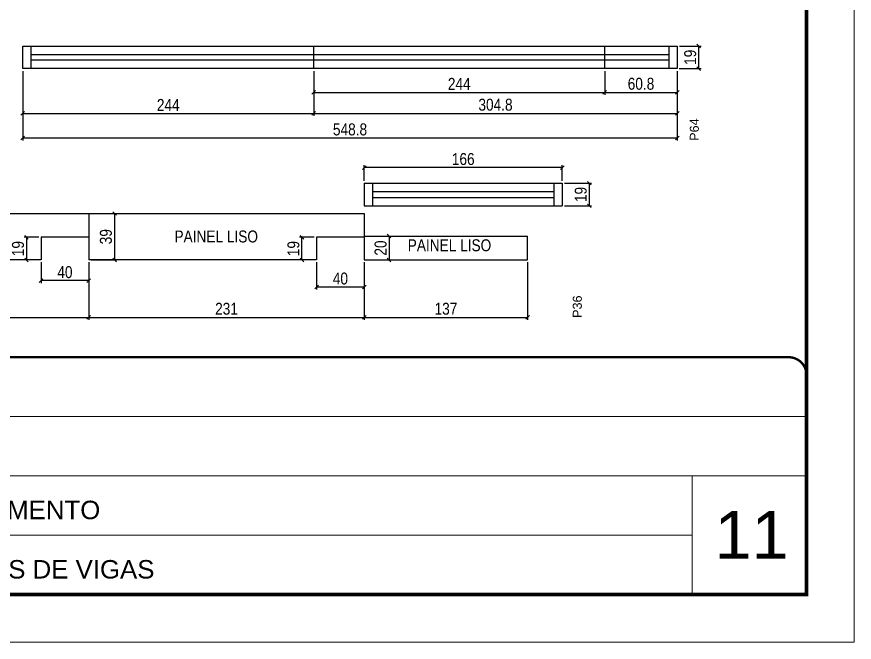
# Model space of a CAD drawing. Extents: x -3394 to 16474, y 3662 to 14397.
# Drawn here: x 8225 to 8927, y 11049 to 11574 of the extents above; entities that cross this region are included whole.
import ezdxf

# ---------------------------------------------------------------- set-up
doc = ezdxf.new("R2010")
doc.units = 0
doc.linetypes.add('CONTINUO', pattern=[0])
doc.linetypes.add('DASHED', pattern=[0.75, 0.5, -0.25])
doc.layers.get('0').update_dxf_attribs({"linetype": 'CONTINUOUS'})
doc.layers.get('Defpoints').update_dxf_attribs({"linetype": 'CONTINUOUS'})
for name, color, linetype, lineweight in [('CARIMBO', 255, 'CONTINUOUS', 9), ('Folhas', 255, 'CONTINUOUS', 9), ('SARRAFO DE PRESSAO', 251, 'DASHED', 9)]:
    doc.layers.add(name, color=color, linetype=linetype, lineweight=lineweight)
for name, color, linetype in [('COTA', 241, 'CONTINUOUS'), ('NOMENCLATURA', 7, 'CONTINUOUS'), ('Painéis', 200, 'CONTINUOUS'), ('SARR_2.2x7', 40, 'CONTINUOUS')]:
    doc.layers.add(name, color=color, linetype=linetype)
doc.styles.add('ARIAL', font='arial.ttf')
doc.styles.add('COTA TECNICA', font='techl___.ttf', dxfattribs={"height": 10})
doc.dimstyles.new('PAINEL', dxfattribs={"dimtxt": 10, "dimasz": 3, "dimexe": 3, "dimexo": 3, "dimgap": 3, "dimtad": 1, "dimdec": 1, "dimzin": 12, "dimdsep": 46, "dimtxsty": 'COTA TECNICA', "dimblk1": 'OBLIQUE', "dimblk2": 'OBLIQUE', "dimsah": 1, "dimcen": 0.9, "dimclrd": 4, "dimclre": 4, "dimclrt": 240, "dimadec": 1, "dimazin": 3, "dimtfac": 1, "dimtdec": 1, "dimtmove": 0, "dimatfit": 3, "dimfxl": 1, "dimtolj": 1, "dimtzin": 12, "dimarcsym": 0})

# ---------------------------------------------------------------- blocks, each defined once
blk = doc.blocks.new('9999999999')
at = {"color": 30, "linetype": 'CONTINUO'}
for p, q in [((98564.56, 34379.64), (99583.98, 34379.64)), ((98564.56, 34329.83), (99487.98, 34329.83)), ((99583.98, 34329.83), (99487.98, 34329.83)), ((99487.98, 34329.83), (99487.98, 34230.21)), ((98564.56, 34280.02), (99487.98, 34280.02))]:
    blk.add_line(p, q, dxfattribs=at)
at = {"color": 30, "linetype": 'CONTINUO', "const_width": 2}
blk.add_lwpolyline([(99583.98, 34230.21), (99583.98, 34414.45, 0.414214), (99568.98, 34429.45), (98228.98, 34429.45, 0.414214), (98213.98, 34414.45), (98213.98, 34245.21, 0.414214), (98228.98, 34230.21), (99583.98, 34230.21)], format="xyb", dxfattribs=at)
at = {"layer": 'Folhas'}
blk.add_lwpolyline([(98138.98, 34190.21), (99623.98, 34190.21), (99623.98, 35240.21), (98138.98, 35240.21)], close=True, dxfattribs=at)
at = {"layer": 'Folhas', "color": 30, "const_width": 3}
blk.add_lwpolyline([(98213.98, 34230.21), (99583.98, 34230.21), (99583.98, 35200.21), (98213.98, 35200.21)], close=True, dxfattribs=at)
at = {"color": 7, "linetype": 'Continuous', "ltscale": 5, "style": 'ARIAL'}
for s, p in [('1° PAVIMENTO', (98837.68, 34293.51)), ('FUNDOS DE VIGAS', (98837.68, 34243.7))]:
    blk.add_text(s, height=15.4829, dxfattribs=at).set_placement(p)
blk = doc.blocks.new('_Oblique')
at = {"color": 0, "linetype": 'ByBlock', "lineweight": -2}
blk.add_line((-0.5, -0.5), (0.5, 0.5), dxfattribs=at)
blk = doc.blocks.new('*D233')
at = {"layer": 'COTA', "color": 4, "linetype": 'Continuous', "lineweight": -2, "transparency": 16777216}
for p, q in [((8229.96, 11528.84), (8229.96, 11491.28)), ((8473.96, 11528.84), (8473.96, 11491.28)), ((8229.96, 11493.28), (8473.96, 11493.28))]:
    blk.add_line(p, q, dxfattribs=at)
at = {"layer": 'Defpoints', "color": 0, "linetype": 'Continuous', "transparency": 16777216}
for p in [(8229.96, 11530.84), (8473.96, 11530.84), (8473.96, 11493.28)]:
    blk.add_point(p, dxfattribs=at)
at = {"layer": 'COTA', "color": 4, "linetype": 'Continuous', "lineweight": -2, "transparency": 16777216, "xscale": 3, "yscale": 3, "zscale": 3, "rotation": 180}
blk.add_blockref('_Oblique', (8229.96, 11493.28), dxfattribs=at)
at = {"layer": 'COTA', "color": 4, "linetype": 'Continuous', "lineweight": -2, "transparency": 16777216, "xscale": 3, "yscale": 3, "zscale": 3}
blk.add_blockref('_Oblique', (8473.96, 11493.28), dxfattribs=at)
at = {"layer": 'COTA', "color": 240, "linetype": 'Continuous', "transparency": 16777216, "insert": (8351.96, 11500.36), "char_height": 10, "attachment_point": 5, "style": 'COTA TECNICA'}
blk.add_mtext('\\A1;244', dxfattribs=at)
blk = doc.blocks.new('*D234')
at = {"layer": 'COTA', "color": 4, "linetype": 'Continuous', "lineweight": -2, "transparency": 16777216}
for p, q in [((8473.96, 11528.84), (8473.96, 11508.95)), ((8717.96, 11528.84), (8717.96, 11508.95)), ((8473.96, 11510.95), (8717.96, 11510.95))]:
    blk.add_line(p, q, dxfattribs=at)
at = {"layer": 'Defpoints', "color": 0, "linetype": 'Continuous', "transparency": 16777216}
for p in [(8473.96, 11530.84), (8717.96, 11530.84), (8717.96, 11510.95)]:
    blk.add_point(p, dxfattribs=at)
at = {"layer": 'COTA', "color": 4, "linetype": 'Continuous', "lineweight": -2, "transparency": 16777216, "xscale": 3, "yscale": 3, "zscale": 3, "rotation": 180}
blk.add_blockref('_Oblique', (8473.96, 11510.95), dxfattribs=at)
at = {"layer": 'COTA', "color": 4, "linetype": 'Continuous', "lineweight": -2, "transparency": 16777216, "xscale": 3, "yscale": 3, "zscale": 3}
blk.add_blockref('_Oblique', (8717.96, 11510.95), dxfattribs=at)
at = {"layer": 'COTA', "color": 240, "linetype": 'Continuous', "transparency": 16777216, "insert": (8595.96, 11518.03), "char_height": 10, "attachment_point": 5, "style": 'COTA TECNICA'}
blk.add_mtext('\\A1;244', dxfattribs=at)
blk = doc.blocks.new('*D235')
at = {"layer": 'COTA', "color": 4, "linetype": 'Continuous', "lineweight": -2, "transparency": 16777216}
for p, q in [((8717.96, 11528.84), (8717.96, 11508.95)), ((8778.79, 11528.84), (8778.79, 11508.95)), ((8717.96, 11510.95), (8778.79, 11510.95))]:
    blk.add_line(p, q, dxfattribs=at)
at = {"layer": 'Defpoints', "color": 0, "linetype": 'Continuous', "transparency": 16777216}
for p in [(8717.96, 11530.84), (8778.79, 11530.84), (8778.79, 11510.95)]:
    blk.add_point(p, dxfattribs=at)
at = {"layer": 'COTA', "color": 4, "linetype": 'Continuous', "lineweight": -2, "transparency": 16777216, "xscale": 3, "yscale": 3, "zscale": 3, "rotation": 180}
blk.add_blockref('_Oblique', (8717.96, 11510.95), dxfattribs=at)
at = {"layer": 'COTA', "color": 4, "linetype": 'Continuous', "lineweight": -2, "transparency": 16777216, "xscale": 3, "yscale": 3, "zscale": 3}
blk.add_blockref('_Oblique', (8778.79, 11510.95), dxfattribs=at)
at = {"layer": 'COTA', "color": 240, "linetype": 'Continuous', "transparency": 16777216, "insert": (8748.38, 11518.08), "char_height": 10, "attachment_point": 5, "style": 'COTA TECNICA'}
blk.add_mtext('\\A1;60.8', dxfattribs=at)
blk = doc.blocks.new('*D236')
at = {"layer": 'COTA', "color": 4, "linetype": 'Continuous', "lineweight": -2, "transparency": 16777216}
for p, q in [((8229.96, 11528.84), (8229.96, 11470.63)), ((8778.79, 11528.84), (8778.79, 11470.63)), ((8229.96, 11472.63), (8778.79, 11472.63))]:
    blk.add_line(p, q, dxfattribs=at)
at = {"layer": 'Defpoints', "color": 0, "linetype": 'Continuous', "transparency": 16777216}
for p in [(8229.96, 11530.84), (8778.79, 11530.84), (8778.79, 11472.63)]:
    blk.add_point(p, dxfattribs=at)
at = {"layer": 'COTA', "color": 4, "linetype": 'Continuous', "lineweight": -2, "transparency": 16777216, "xscale": 3, "yscale": 3, "zscale": 3, "rotation": 180}
blk.add_blockref('_Oblique', (8229.96, 11472.63), dxfattribs=at)
at = {"layer": 'COTA', "color": 4, "linetype": 'Continuous', "lineweight": -2, "transparency": 16777216, "xscale": 3, "yscale": 3, "zscale": 3}
blk.add_blockref('_Oblique', (8778.79, 11472.63), dxfattribs=at)
at = {"layer": 'COTA', "color": 240, "linetype": 'Continuous', "transparency": 16777216, "insert": (8504.38, 11479.76), "char_height": 10, "attachment_point": 5, "style": 'COTA TECNICA'}
blk.add_mtext('\\A1;548.8', dxfattribs=at)
blk = doc.blocks.new('*D237')
at = {"layer": 'COTA', "color": 4, "linetype": 'Continuous', "lineweight": -2, "transparency": 16777216}
for p, q in [((8780.79, 11549.84), (8798.78, 11549.84)), ((8796.78, 11530.84), (8796.78, 11549.84)), ((8780.51, 11530.84), (8798.78, 11530.84))]:
    blk.add_line(p, q, dxfattribs=at)
at = {"layer": 'Defpoints', "color": 0, "linetype": 'Continuous', "transparency": 16777216}
for p in [(8778.79, 11549.84), (8796.78, 11549.84), (8778.51, 11530.84)]:
    blk.add_point(p, dxfattribs=at)
at = {"layer": 'COTA', "color": 4, "linetype": 'Continuous', "lineweight": -2, "transparency": 16777216, "xscale": 3, "yscale": 3, "zscale": 3}
for p, rotation in [((8796.78, 11549.84), 90), ((8796.78, 11530.84), 270)]:
    blk.add_blockref('_Oblique', p, dxfattribs=dict(at, rotation=rotation))
at = {"layer": 'COTA', "color": 240, "linetype": 'Continuous', "transparency": 16777216, "insert": (8789.69, 11540.34), "char_height": 10, "attachment_point": 5, "rotation": 90, "style": 'COTA TECNICA'}
blk.add_mtext('\\A1;19', dxfattribs=at)
blk = doc.blocks.new('*D232')
at = {"layer": 'COTA', "color": 4, "linetype": 'Continuous', "lineweight": -2, "transparency": 16777216}
for p, q in [((8473.96, 11528.84), (8473.96, 11491.28)), ((8778.79, 11528.84), (8778.79, 11491.28)), ((8473.96, 11493.28), (8778.79, 11493.28))]:
    blk.add_line(p, q, dxfattribs=at)
at = {"layer": 'Defpoints', "color": 0, "linetype": 'Continuous', "transparency": 16777216}
for p in [(8473.96, 11530.84), (8778.79, 11530.84), (8778.79, 11493.28)]:
    blk.add_point(p, dxfattribs=at)
at = {"layer": 'COTA', "color": 4, "linetype": 'Continuous', "lineweight": -2, "transparency": 16777216, "xscale": 3, "yscale": 3, "zscale": 3, "rotation": 180}
blk.add_blockref('_Oblique', (8473.96, 11493.28), dxfattribs=at)
at = {"layer": 'COTA', "color": 4, "linetype": 'Continuous', "lineweight": -2, "transparency": 16777216, "xscale": 3, "yscale": 3, "zscale": 3}
blk.add_blockref('_Oblique', (8778.79, 11493.28), dxfattribs=at)
at = {"layer": 'COTA', "color": 240, "linetype": 'Continuous', "transparency": 16777216, "insert": (8626.38, 11500.52), "char_height": 10, "attachment_point": 5, "style": 'COTA TECNICA'}
blk.add_mtext('\\A1;304.8', dxfattribs=at)
blk = doc.blocks.new('*D294')
at = {"layer": 'COTA', "color": 4, "linetype": 'Continuous', "lineweight": -2, "transparency": 16777216}
for p, q in [((8092.82, 11368.28), (8092.82, 11320.05)), ((8285.32, 11368.28), (8285.32, 11320.05)), ((8092.82, 11322.05), (8285.32, 11322.05))]:
    blk.add_line(p, q, dxfattribs=at)
at = {"layer": 'Defpoints', "color": 0, "linetype": 'Continuous', "transparency": 16777216}
for p in [(8092.82, 11370.28), (8285.32, 11370.28), (8285.32, 11322.05)]:
    blk.add_point(p, dxfattribs=at)
at = {"layer": 'COTA', "color": 4, "linetype": 'Continuous', "lineweight": -2, "transparency": 16777216, "xscale": 3, "yscale": 3, "zscale": 3, "rotation": 180}
blk.add_blockref('_Oblique', (8092.82, 11322.05), dxfattribs=at)
at = {"layer": 'COTA', "color": 4, "linetype": 'Continuous', "lineweight": -2, "transparency": 16777216, "xscale": 3, "yscale": 3, "zscale": 3}
blk.add_blockref('_Oblique', (8285.32, 11322.05), dxfattribs=at)
at = {"layer": 'COTA', "color": 240, "linetype": 'Continuous', "transparency": 16777216, "insert": (8189.07, 11329.19), "char_height": 10, "attachment_point": 5, "style": 'COTA TECNICA'}
blk.add_mtext('\\A1;192.5', dxfattribs=at)
blk = doc.blocks.new('*D295')
at = {"layer": 'COTA', "color": 4, "linetype": 'Continuous', "lineweight": -2, "transparency": 16777216}
for p, q in [((8285.32, 11368.28), (8285.32, 11320.05)), ((8516.32, 11368.28), (8516.32, 11320.05)), ((8285.32, 11322.05), (8516.32, 11322.05))]:
    blk.add_line(p, q, dxfattribs=at)
at = {"layer": 'Defpoints', "color": 0, "linetype": 'Continuous', "transparency": 16777216}
for p in [(8285.32, 11370.28), (8516.32, 11370.28), (8516.32, 11322.05)]:
    blk.add_point(p, dxfattribs=at)
at = {"layer": 'COTA', "color": 4, "linetype": 'Continuous', "lineweight": -2, "transparency": 16777216, "xscale": 3, "yscale": 3, "zscale": 3, "rotation": 180}
blk.add_blockref('_Oblique', (8285.32, 11322.05), dxfattribs=at)
at = {"layer": 'COTA', "color": 4, "linetype": 'Continuous', "lineweight": -2, "transparency": 16777216, "xscale": 3, "yscale": 3, "zscale": 3}
blk.add_blockref('_Oblique', (8516.32, 11322.05), dxfattribs=at)
at = {"layer": 'COTA', "color": 240, "linetype": 'Continuous', "transparency": 16777216, "insert": (8400.82, 11329.27), "char_height": 10, "attachment_point": 5, "style": 'COTA TECNICA'}
blk.add_mtext('\\A1;231', dxfattribs=at)
blk = doc.blocks.new('*D296')
at = {"layer": 'COTA', "color": 4, "linetype": 'Continuous', "lineweight": -2, "transparency": 16777216}
for p, q in [((8516.32, 11368.28), (8516.32, 11320.05)), ((8653.32, 11368.28), (8653.32, 11320.05)), ((8516.32, 11322.05), (8653.32, 11322.05))]:
    blk.add_line(p, q, dxfattribs=at)
at = {"layer": 'Defpoints', "color": 0, "linetype": 'Continuous', "transparency": 16777216}
for p in [(8516.32, 11370.28), (8653.32, 11370.28), (8653.32, 11322.05)]:
    blk.add_point(p, dxfattribs=at)
at = {"layer": 'COTA', "color": 4, "linetype": 'Continuous', "lineweight": -2, "transparency": 16777216, "xscale": 3, "yscale": 3, "zscale": 3, "rotation": 180}
blk.add_blockref('_Oblique', (8516.32, 11322.05), dxfattribs=at)
at = {"layer": 'COTA', "color": 4, "linetype": 'Continuous', "lineweight": -2, "transparency": 16777216, "xscale": 3, "yscale": 3, "zscale": 3}
blk.add_blockref('_Oblique', (8653.32, 11322.05), dxfattribs=at)
at = {"layer": 'COTA', "color": 240, "linetype": 'Continuous', "transparency": 16777216, "insert": (8584.82, 11329.27), "char_height": 10, "attachment_point": 5, "style": 'COTA TECNICA'}
blk.add_mtext('\\A1;137', dxfattribs=at)
blk = doc.blocks.new('*D297')
at = {"layer": 'COTA', "color": 4, "linetype": 'Continuous', "lineweight": -2, "transparency": 16777216}
for p, q in [((8474.32, 11389.28), (8462.04, 11389.28)), ((8464.04, 11370.28), (8464.04, 11389.28)), ((8474.32, 11370.28), (8462.04, 11370.28))]:
    blk.add_line(p, q, dxfattribs=at)
at = {"layer": 'Defpoints', "color": 0, "linetype": 'Continuous', "transparency": 16777216}
for p in [(8464.04, 11389.28), (8476.32, 11389.28), (8476.32, 11370.28)]:
    blk.add_point(p, dxfattribs=at)
at = {"layer": 'COTA', "color": 4, "linetype": 'Continuous', "lineweight": -2, "transparency": 16777216, "xscale": 3, "yscale": 3, "zscale": 3}
for p, rotation in [((8464.04, 11389.28), 90), ((8464.04, 11370.28), 270)]:
    blk.add_blockref('_Oblique', p, dxfattribs=dict(at, rotation=rotation))
at = {"layer": 'COTA', "color": 240, "linetype": 'Continuous', "transparency": 16777216, "insert": (8456.96, 11379.78), "char_height": 10, "attachment_point": 5, "rotation": 90, "style": 'COTA TECNICA'}
blk.add_mtext('\\A1;19', dxfattribs=at)
blk = doc.blocks.new('*D298')
at = {"layer": 'COTA', "color": 4, "linetype": 'Continuous', "lineweight": -2, "transparency": 16777216}
for p, q in [((8476.32, 11368.28), (8476.32, 11345.51)), ((8516.32, 11368.28), (8516.32, 11345.51)), ((8516.32, 11347.51), (8476.32, 11347.51))]:
    blk.add_line(p, q, dxfattribs=at)
at = {"layer": 'Defpoints', "color": 0, "linetype": 'Continuous', "transparency": 16777216}
for p in [(8476.32, 11370.28), (8516.32, 11370.28), (8476.32, 11347.51)]:
    blk.add_point(p, dxfattribs=at)
at = {"layer": 'COTA', "color": 4, "linetype": 'Continuous', "lineweight": -2, "transparency": 16777216, "xscale": 3, "yscale": 3, "zscale": 3, "rotation": 180}
blk.add_blockref('_Oblique', (8476.32, 11347.51), dxfattribs=at)
at = {"layer": 'COTA', "color": 4, "linetype": 'Continuous', "lineweight": -2, "transparency": 16777216, "xscale": 3, "yscale": 3, "zscale": 3}
blk.add_blockref('_Oblique', (8516.32, 11347.51), dxfattribs=at)
at = {"layer": 'COTA', "color": 240, "linetype": 'Continuous', "transparency": 16777216, "insert": (8496.32, 11354.62), "char_height": 10, "attachment_point": 5, "style": 'COTA TECNICA'}
blk.add_mtext('\\A1;40', dxfattribs=at)
blk = doc.blocks.new('*D299')
at = {"layer": 'COTA', "color": 4, "linetype": 'Continuous', "lineweight": -2, "transparency": 16777216}
for p, q in [((8245.32, 11368.28), (8245.32, 11350.9)), ((8285.32, 11368.28), (8285.32, 11350.9)), ((8285.32, 11352.9), (8245.32, 11352.9))]:
    blk.add_line(p, q, dxfattribs=at)
at = {"layer": 'Defpoints', "color": 0, "linetype": 'Continuous', "transparency": 16777216}
for p in [(8245.32, 11370.28), (8285.32, 11370.28), (8245.32, 11352.9)]:
    blk.add_point(p, dxfattribs=at)
at = {"layer": 'COTA', "color": 4, "linetype": 'Continuous', "lineweight": -2, "transparency": 16777216, "xscale": 3, "yscale": 3, "zscale": 3, "rotation": 180}
blk.add_blockref('_Oblique', (8245.32, 11352.9), dxfattribs=at)
at = {"layer": 'COTA', "color": 4, "linetype": 'Continuous', "lineweight": -2, "transparency": 16777216, "xscale": 3, "yscale": 3, "zscale": 3}
blk.add_blockref('_Oblique', (8285.32, 11352.9), dxfattribs=at)
at = {"layer": 'COTA', "color": 240, "linetype": 'Continuous', "transparency": 16777216, "insert": (8265.32, 11360), "char_height": 10, "attachment_point": 5, "style": 'COTA TECNICA'}
blk.add_mtext('\\A1;40', dxfattribs=at)
blk = doc.blocks.new('*D300')
at = {"layer": 'COTA', "color": 4, "linetype": 'Continuous', "lineweight": -2, "transparency": 16777216}
for p, q in [((8243.32, 11389.28), (8231.1, 11389.28)), ((8233.1, 11389.28), (8233.1, 11370.28)), ((8243.32, 11370.28), (8231.1, 11370.28))]:
    blk.add_line(p, q, dxfattribs=at)
at = {"layer": 'Defpoints', "color": 0, "linetype": 'Continuous', "transparency": 16777216}
for p in [(8245.32, 11389.28), (8233.1, 11370.28), (8245.32, 11370.28)]:
    blk.add_point(p, dxfattribs=at)
at = {"layer": 'COTA', "color": 4, "linetype": 'Continuous', "lineweight": -2, "transparency": 16777216, "xscale": 3, "yscale": 3, "zscale": 3}
for p, rotation in [((8233.1, 11389.28), 90), ((8233.1, 11370.28), 270)]:
    blk.add_blockref('_Oblique', p, dxfattribs=dict(at, rotation=rotation))
at = {"layer": 'COTA', "color": 240, "linetype": 'Continuous', "transparency": 16777216, "insert": (8226.01, 11379.78), "char_height": 10, "attachment_point": 5, "rotation": 90, "style": 'COTA TECNICA'}
blk.add_mtext('\\A1;19', dxfattribs=at)
blk = doc.blocks.new('*D302')
at = {"layer": 'COTA', "color": 4, "linetype": 'Continuous', "lineweight": -2, "transparency": 16777216}
for p, q in [((8287.32, 11409.28), (8308.97, 11409.28)), ((8306.97, 11409.28), (8306.97, 11370.28)), ((8287.32, 11370.28), (8308.97, 11370.28))]:
    blk.add_line(p, q, dxfattribs=at)
at = {"layer": 'Defpoints', "color": 0, "linetype": 'Continuous', "transparency": 16777216}
for p in [(8285.32, 11409.28), (8285.32, 11370.28), (8306.97, 11370.28)]:
    blk.add_point(p, dxfattribs=at)
at = {"layer": 'COTA', "color": 4, "linetype": 'Continuous', "lineweight": -2, "transparency": 16777216, "xscale": 3, "yscale": 3, "zscale": 3}
for p, rotation in [((8306.97, 11409.28), 90), ((8306.97, 11370.28), 270)]:
    blk.add_blockref('_Oblique', p, dxfattribs=dict(at, rotation=rotation))
at = {"layer": 'COTA', "color": 240, "linetype": 'Continuous', "transparency": 16777216, "insert": (8299.72, 11389.78), "char_height": 10, "attachment_point": 5, "rotation": 90, "style": 'COTA TECNICA'}
blk.add_mtext('\\A1;39', dxfattribs=at)
blk = doc.blocks.new('*D303')
at = {"layer": 'COTA', "color": 4, "linetype": 'Continuous', "lineweight": -2, "transparency": 16777216}
for p, q in [((8518.32, 11390.28), (8539.16, 11390.28)), ((8537.16, 11390.28), (8537.16, 11370.28)), ((8518.32, 11370.28), (8539.16, 11370.28))]:
    blk.add_line(p, q, dxfattribs=at)
at = {"layer": 'Defpoints', "color": 0, "linetype": 'Continuous', "transparency": 16777216}
for p in [(8516.32, 11390.28), (8516.32, 11370.28), (8537.16, 11370.28)]:
    blk.add_point(p, dxfattribs=at)
at = {"layer": 'COTA', "color": 4, "linetype": 'Continuous', "lineweight": -2, "transparency": 16777216, "xscale": 3, "yscale": 3, "zscale": 3}
for p, rotation in [((8537.16, 11390.28), 90), ((8537.16, 11370.28), 270)]:
    blk.add_blockref('_Oblique', p, dxfattribs=dict(at, rotation=rotation))
at = {"layer": 'COTA', "color": 240, "linetype": 'Continuous', "transparency": 16777216, "insert": (8530.06, 11380.28), "char_height": 10, "attachment_point": 5, "rotation": 90, "style": 'COTA TECNICA'}
blk.add_mtext('\\A1;20', dxfattribs=at)
blk = doc.blocks.new('*D472')
at = {"layer": 'COTA', "color": 4, "linetype": 'Continuous', "lineweight": -2, "transparency": 16777216}
for p, q in [((8684.32, 11434.72), (8706.98, 11434.72)), ((8704.98, 11434.72), (8704.98, 11415.72)), ((8684.32, 11415.72), (8706.98, 11415.72))]:
    blk.add_line(p, q, dxfattribs=at)
at = {"layer": 'Defpoints', "color": 0, "linetype": 'Continuous', "transparency": 16777216}
for p in [(8682.32, 11434.72), (8682.32, 11415.72), (8704.98, 11415.72)]:
    blk.add_point(p, dxfattribs=at)
at = {"layer": 'COTA', "color": 4, "linetype": 'Continuous', "lineweight": -2, "transparency": 16777216, "xscale": 3, "yscale": 3, "zscale": 3}
for p, rotation in [((8704.98, 11434.72), 90), ((8704.98, 11415.72), 270)]:
    blk.add_blockref('_Oblique', p, dxfattribs=dict(at, rotation=rotation))
at = {"layer": 'COTA', "color": 240, "linetype": 'Continuous', "transparency": 16777216, "insert": (8697.9, 11425.22), "char_height": 10, "attachment_point": 5, "rotation": 90, "style": 'COTA TECNICA'}
blk.add_mtext('\\A1;19', dxfattribs=at)
blk = doc.blocks.new('*D473')
at = {"layer": 'COTA', "color": 4, "linetype": 'Continuous', "lineweight": -2, "transparency": 16777216}
for p, q in [((8516.32, 11436.72), (8516.32, 11449.8)), ((8682.32, 11447.8), (8516.32, 11447.8)), ((8682.32, 11436.72), (8682.32, 11449.8))]:
    blk.add_line(p, q, dxfattribs=at)
at = {"layer": 'Defpoints', "color": 0, "linetype": 'Continuous', "transparency": 16777216}
for p in [(8516.32, 11447.8), (8516.32, 11434.72), (8682.32, 11434.72)]:
    blk.add_point(p, dxfattribs=at)
at = {"layer": 'COTA', "color": 4, "linetype": 'Continuous', "lineweight": -2, "transparency": 16777216, "xscale": 3, "yscale": 3, "zscale": 3, "rotation": 180}
blk.add_blockref('_Oblique', (8516.32, 11447.8), dxfattribs=at)
at = {"layer": 'COTA', "color": 4, "linetype": 'Continuous', "lineweight": -2, "transparency": 16777216, "xscale": 3, "yscale": 3, "zscale": 3}
blk.add_blockref('_Oblique', (8682.32, 11447.8), dxfattribs=at)
at = {"layer": 'COTA', "color": 240, "linetype": 'Continuous', "transparency": 16777216, "insert": (8599.32, 11454.9), "char_height": 10, "attachment_point": 5, "style": 'COTA TECNICA'}
blk.add_mtext('\\A1;166', dxfattribs=at)

msp = doc.modelspace()

# ---------------------------------------------------------------- linework, layer by layer
at = {"layer": 'Painéis', "linetype": 'Continuous'}
for p, q in [((8229.96, 11530.84), (8229.96, 11549.84)), ((8229.96, 11549.84), (8778.79, 11549.84)), ((8473.96, 11530.84), (8473.96, 11549.84)), ((8717.96, 11530.84), (8717.96, 11549.84)), ((8778.79, 11549.84), (8778.79, 11530.84)), ((8778.72, 11542.84), (8778.79, 11542.84)), ((8778.79, 11530.84), (8229.96, 11530.84)), ((8516.32, 11434.72), (8682.32, 11434.72)), ((8516.32, 11434.72), (8516.32, 11415.72)), ((8682.32, 11434.72), (8682.32, 11415.72)), ((8516.32, 11415.72), (8682.32, 11415.72)), ((8092.82, 11409.28), (8516.32, 11409.28)), ((8285.32, 11409.28), (8285.32, 11370.28)), ((8516.32, 11409.28), (8516.32, 11370.28)), ((8245.32, 11389.28), (8245.32, 11370.28)), ((8285.32, 11389.28), (8245.32, 11389.28)), ((8516.32, 11389.28), (8476.32, 11389.28)), ((8476.32, 11389.28), (8476.32, 11370.28)), ((8516.32, 11390.28), (8653.32, 11390.28)), ((8653.32, 11370.28), (8653.32, 11390.28)), ((8245.32, 11370.28), (8092.82, 11370.28)), ((8476.32, 11370.28), (8285.32, 11370.28)), ((8516.32, 11370.28), (8653.32, 11370.28))]:
    msp.add_line(p, q, dxfattribs=at)
at = {"layer": 'SARR_2.2x7', "ltscale": 25}
for p, q in [((8236.96, 11530.84), (8236.96, 11549.84)), ((8771.79, 11549.84), (8771.79, 11530.84)), ((8236.96, 11542.84), (8473.96, 11542.84)), ((8473.96, 11542.84), (8771.72, 11542.84)), ((8473.96, 11537.84), (8236.96, 11537.84)), ((8771.79, 11537.84), (8473.96, 11537.84)), ((8523.32, 11434.72), (8523.32, 11415.72)), ((8675.32, 11434.72), (8675.32, 11415.72)), ((8523.32, 11427.72), (8675.32, 11427.72)), ((8523.32, 11422.72), (8675.32, 11422.72))]:
    msp.add_line(p, q, dxfattribs=at)

# ---------------------------------------------------------------- block references
at = {"layer": 'SARRAFO DE PRESSAO', "color": 6, "linetype": 'ByBlock'}
msp.add_blockref('9999999999', (-90696.77, -23140.8), dxfattribs=at)

# ---------------------------------------------------------------- texts
at = {"layer": 'CARIMBO', "style": 'ARIAL'}
msp.add_text('11', height=40, dxfattribs=at).set_placement((8810.07, 11119.55))
at = {"layer": 'COTA', "color": 240, "linetype": 'Continuous', "char_height": 10, "attachment_point": 5, "style": 'COTA TECNICA'}
for insert in [(8392.2, 11389.91), (8587.8, 11382.52)]:
    msp.add_mtext('\\A1;PAINEL LISO', dxfattribs=dict(at, insert=insert))
at = {"layer": 'NOMENCLATURA', "linetype": 'Continuous', "style": 'ARIAL'}
for s, p in [('P64', (8796.88, 11470.26)), ('P36', (8698.73, 11321.65))]:
    msp.add_text(s, height=7.567, rotation=90, dxfattribs=at).set_placement(p)

# ---------------------------------------------------------------- dimensions: what is measured, and where the dimension line sits
at = {"layer": 'COTA', "linetype": 'Continuous'}
for base, p1, p2, picture, middle in [((8796.78, 11549.84), (8778.51, 11530.84), (8778.79, 11549.84), '*D237', (8789.69, 11540.34)), ((8704.98, 11415.72), (8682.32, 11434.72), (8682.32, 11415.72), '*D472', (8697.9, 11425.22)), ((8306.97, 11370.28), (8285.32, 11409.28), (8285.32, 11370.28), '*D302', (8299.72, 11389.78)), ((8537.16, 11370.28), (8516.32, 11390.28), (8516.32, 11370.28), '*D303', (8530.06, 11380.28)), ((8233.1, 11370.28), (8245.32, 11389.28), (8245.32, 11370.28), '*D300', (8226.01, 11379.78)), ((8464.04, 11389.28), (8476.32, 11370.28), (8476.32, 11389.28), '*D297', (8456.96, 11379.78))]:
    dim = msp.add_linear_dim(base=base, p1=p1, p2=p2, angle=90, dimstyle='PAINEL', override={"dimexe": 2, "dimexo": 2, "dimgap": 2, "dimadec": 8, "dimtix": 1, "dimatfit": 2, "dimldrblk": 'Oblique'}, dxfattribs=at)
    dim.commit()
    dim.dimension.update_dxf_attribs({"geometry": picture, "text_midpoint": middle})
for base, p1, p2, picture, middle in [((8473.96, 11493.28), (8229.96, 11530.84), (8473.96, 11530.84), '*D233', (8351.96, 11500.36)), ((8778.79, 11472.63), (8229.96, 11530.84), (8778.79, 11530.84), '*D236', (8504.38, 11479.76)), ((8717.96, 11510.95), (8473.96, 11530.84), (8717.96, 11530.84), '*D234', (8595.96, 11518.03)), ((8778.79, 11493.28), (8473.96, 11530.84), (8778.79, 11530.84), '*D232', (8626.38, 11500.52)), ((8778.79, 11510.95), (8717.96, 11530.84), (8778.79, 11530.84), '*D235', (8748.38, 11518.08)), ((8516.32, 11447.8), (8682.32, 11434.72), (8516.32, 11434.72), '*D473', (8599.32, 11454.9)), ((8285.32, 11322.05), (8092.82, 11370.28), (8285.32, 11370.28), '*D294', (8189.07, 11329.19)), ((8245.32, 11352.9), (8285.32, 11370.28), (8245.32, 11370.28), '*D299', (8265.32, 11360)), ((8516.32, 11322.05), (8285.32, 11370.28), (8516.32, 11370.28), '*D295', (8400.82, 11329.27)), ((8476.32, 11347.51), (8516.32, 11370.28), (8476.32, 11370.28), '*D298', (8496.32, 11354.62)), ((8653.32, 11322.05), (8516.32, 11370.28), (8653.32, 11370.28), '*D296', (8584.82, 11329.27))]:
    dim = msp.add_linear_dim(base=base, p1=p1, p2=p2, dimstyle='PAINEL', override={"dimexe": 2, "dimexo": 2, "dimgap": 2, "dimadec": 8, "dimtix": 1, "dimatfit": 2, "dimldrblk": 'Oblique'}, dxfattribs=at)
    dim.commit()
    dim.dimension.update_dxf_attribs({"geometry": picture, "text_midpoint": middle})

doc.saveas('drawing.dxf')
